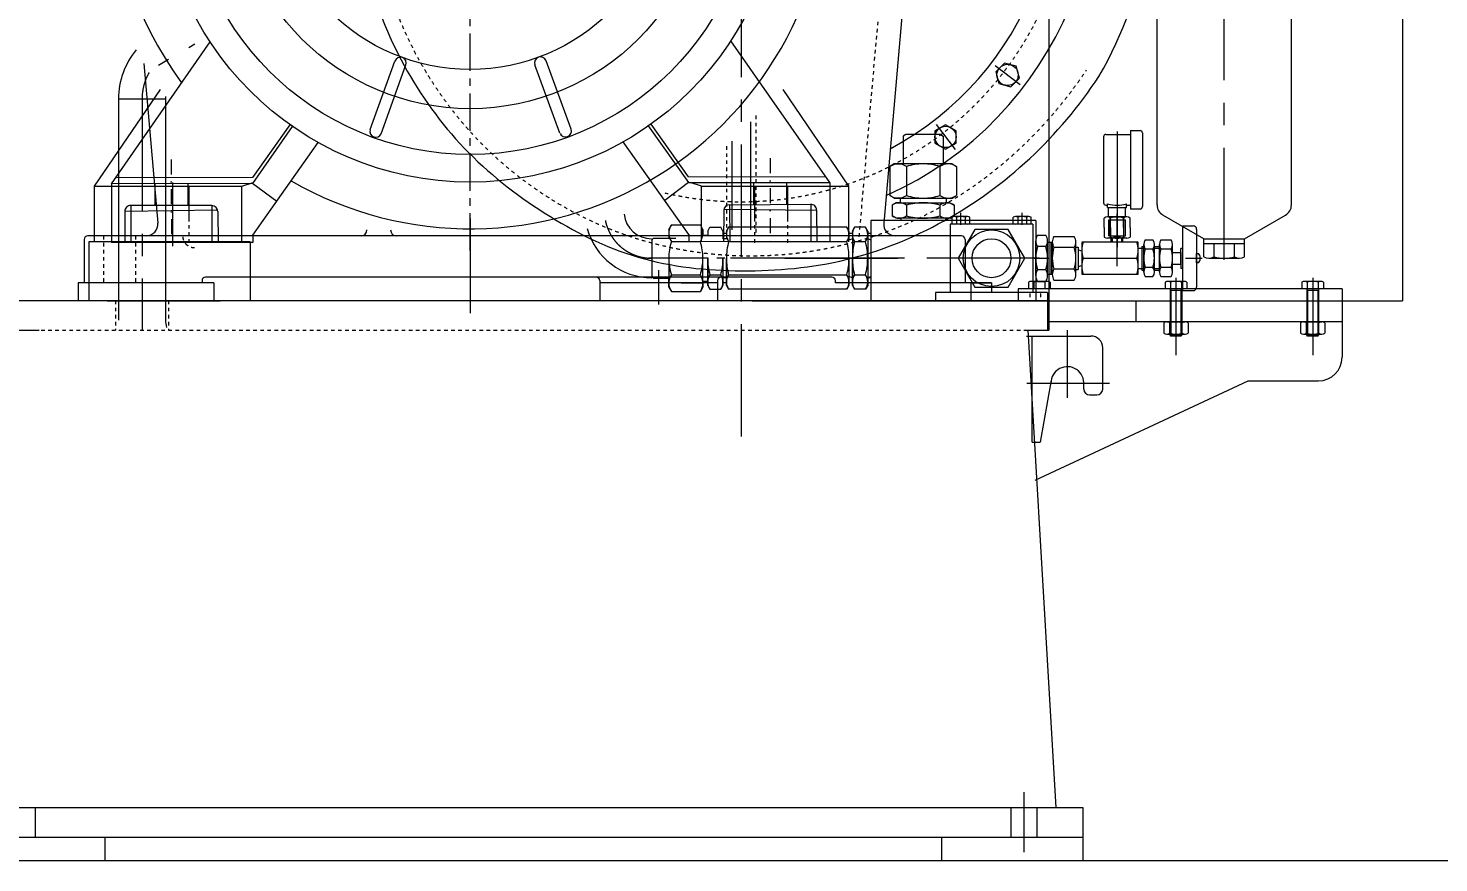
# Model space of a CAD drawing. Header units: millimetres. Extents: x 2 to 559190, y 2 to 426051.
# Drawn here: x 94383 to 124788, y 313478 to 331460 of the extents above; entities that cross this region are included whole.
import ezdxf

# ---------------------------------------------------------------- set-up
doc = ezdxf.new("R2010")
doc.units = ezdxf.units.MM
doc.header["$LTSCALE"] = 25.4
for name, pattern in [('CENTER', [50.8, 31.75, -6.35, 6.35, -6.35]), ('DASHDOT', [25.4, 12.7, -6.35, 0, -6.35]), ('EB_DASH', [6, 3, -3]), ('EB_DASHDOTDOT', [45, 30, -3, 3, -3, 3, -3])]:
    doc.linetypes.add(name, pattern=pattern)
doc.layers.get('Defpoints').update_dxf_attribs({"lineweight": 5})
for name, color, linetype, lineweight in [('CAXA0', 7, 'Continuous', 5), ('CAXA1', 5, 'CENTER', 5), ('CAXA2', 6, 'EB_DASH', 5)]:
    doc.layers.add(name, color=color, linetype=linetype, lineweight=lineweight)
doc.styles.add('Roman', font='arial.ttf')
doc.styles.get("Standard").update_dxf_attribs({"font": 'arial.ttf'})
doc.dimstyles.new('ISO-25', dxfattribs={"dimscale": 30, "dimtxt": 38.1, "dimasz": 38.1, "dimexe": 50.8, "dimexo": 50.8, "dimgap": 15.875, "dimtad": 1, "dimtih": 1, "dimtoh": 1, "dimdec": 1, "dimlfac": 0.03937, "dimdsep": 46, "dimtxsty": 'Standard', "dimcen": 63.5, "dimclrd": 7, "dimclre": 7, "dimclrt": 7, "dimadec": 0, "dimazin": 0, "dimtfac": 1, "dimtdec": 1, "dimtmove": 0, "dimatfit": 3, "dimfxl": 25.4, "dimlwd": 5, "dimlwe": 5, "dimarcsym": 0})

# ---------------------------------------------------------------- blocks, each defined once
blk = doc.blocks.new('*D26')
at = {"color": 7, "linetype": 'Continuous', "lineweight": 5, "transparency": 16777216}
for p, q in [((125028, 381363), (152340, 381363)), ((150816, 380220), (150816, 349377)), ((150816, 314667), (150816, 344145)), ((145924, 313524), (152340, 313524))]:
    blk.add_line(p, q, dxfattribs=at)
at = {"color": 7, "transparency": 16777216}
for points in [[(150626, 380220), (151007, 380220), (150816, 381363)], [(150626, 314667), (151007, 314667), (150816, 313524)]]:
    blk.add_solid(points, dxfattribs=at)
at = {"layer": 'Defpoints', "color": 0, "transparency": 16777216}
for p in [(123504, 381363), (150816, 381363), (144400, 313524)]:
    blk.add_point(p, dxfattribs=at)
at = {"color": 7, "lineweight": 5, "transparency": 16777216, "insert": (150816, 346761), "char_height": 4191, "attachment_point": 5, "style": 'Roman'}
blk.add_mtext('2671', dxfattribs=at)
blk = doc.blocks.new('*D19')
at = {"color": 7, "linetype": 'Continuous', "lineweight": 5, "transparency": 16777216}
for p, q in [((83080, 312000), (83080, 295430)), ((136420, 312000), (136420, 295430)), ((84223, 296954), (135277, 296954))]:
    blk.add_line(p, q, dxfattribs=at)
at = {"color": 7, "transparency": 16777216}
for points in [[(84223, 297144), (84223, 296763), (83080, 296954)], [(135277, 297144), (135277, 296763), (136420, 296954)]]:
    blk.add_solid(points, dxfattribs=at)
at = {"layer": 'Defpoints', "color": 0, "transparency": 16777216}
for p in [(83080, 313524), (136420, 313524), (136420, 296954)]:
    blk.add_point(p, dxfattribs=at)
at = {"color": 7, "lineweight": 5, "transparency": 16777216, "insert": (109750, 299570), "char_height": 4191, "attachment_point": 5, "style": 'Roman'}
blk.add_mtext('2100', dxfattribs=at)

msp = doc.modelspace()

# ---------------------------------------------------------------- linework, layer by layer
at = {"color": 7, "lineweight": 5}
for p, q in [((96177.24, 328105.64), (98303.04, 331165.77)), ((111663.27, 328134.72), (109525.99, 331186.84)), ((97408.36, 330785.28), (97188.39, 330658.28)), ((101753.5, 329279.97), (102286.34, 330752.93)), ((101990.12, 329187.82), (102525.65, 330667.83)), ((105844.39, 329200.88), (105305.77, 330671.73)), ((106084.88, 329282.38), (105543.8, 330760.37)), ((99221.25, 328116.53), (100081.05, 329342.49)), ((99221.89, 328243.53), (100027.29, 329380.22)), ((108619.24, 328134.17), (107754.84, 329356.9)), ((108618.13, 328261.17), (107808.46, 329394.83)), ((99223.49, 326998.93), (100629.5, 328999.58)), ((108621.2, 327016.58), (107207.68, 329011.93)), ((99222.34, 328116.53), (96177.24, 328105.64)), ((96177.24, 328105.64), (96179.9, 326843.58)), ((99221.89, 328243.53), (96265.68, 328232.96)), ((97115.28, 328114.38), (97115.34, 327639.01)), ((97825.4, 328115.11), (97826.64, 327637.97)), ((99222.34, 328116.53), (99739.47, 327733.13)), ((108618.15, 328134.17), (108102.46, 327748.83)), ((108618.13, 328261.17), (111574.35, 328261.7)), ((108618.15, 328134.17), (111663.27, 328134.72)), ((110015.09, 328137.99), (110015.64, 327660.85)), ((110725.21, 328139.94), (110726.93, 327664.57)), ((111663.27, 328134.72), (111665.35, 326872.65)), ((98465.67, 327539.84), (96466.2, 327512.78)), ((96466.2, 327512.78), (96466.2, 326843.86)), ((98342.36, 327637.21), (96593.39, 327639.78)), ((96593.39, 327639.78), (96593.39, 326843.98)), ((98342.36, 327637.21), (98341.2, 326845.68)), ((98469.17, 327511.5), (98475.92, 326845.81)), ((109373.59, 327531.97), (109369.34, 326866.26)), ((109376.98, 327560.33), (111376.54, 327540.77)), ((109499.92, 327658.16), (111248.88, 327667.3)), ((109499.92, 327658.16), (109504.06, 326866.64)), ((111248.88, 327667.3), (111251.86, 326871.5)), ((111376.54, 327540.77), (111379.05, 326871.86)), ((99223.49, 326998.93), (99223.64, 326846.53)), ((108621.2, 327016.58), (108621.62, 326864.18)), ((108621.62, 326864.18), (111665.35, 326872.65)), ((99223.64, 326846.53), (96179.9, 326843.58)), ((96033.61, 314032.47), (96033.61, 313524.41)), ((114067.61, 314032.47), (114067.61, 313524.33)), ((117115.61, 314032.47), (117115.61, 313524.33))]:
    msp.add_line(p, q, dxfattribs=at)
at = {"color": 7, "linetype": 'DASHDOT', "lineweight": 5}
for p, q in [((97461.96, 328634.36), (97471.04, 326844.92)), ((110376.57, 328658.6), (110374.21, 326869.15))]:
    msp.add_line(p, q, dxfattribs=at)
at = {"color": 7, "lineweight": 5}
for centre, radius in [((103907.61, 334852.63), 6708.52), ((103907.61, 334852.63), 6115), ((103907.61, 334852.63), 5126.52), ((103907.6, 334860.23), 4287.11)]:
    msp.add_circle(centre, radius, dxfattribs=at)
for centre, radius, start, end in [((103907.6, 334860.23), 7721.6, 68.524524, 216.36046), ((103907.6, 334860.23), 7721.6, 240.011552, 64.225427), ((102405.68, 330709.49), 127, 340, 160), ((105425.11, 330715.17), 127, 20, 200), ((101872.87, 329236.63), 127, 162.81785, 337.400947), ((105963.69, 329244.4), 127, 202.81785, 17.400947), ((96593.2, 327512.78), 127, 89.915813, 180), ((98342.17, 327510.21), 127, 0.581041, 89.915813), ((109500.59, 327531.16), 127, 90.299347, 179.634118), ((111249.54, 327540.3), 127, 0.215159, 90.299347)]:
    msp.add_arc(centre, radius, start, end, dxfattribs=at)
at = {"layer": 'CAXA0', "color": 7, "linetype": 'Continuous', "lineweight": 5}
for p, q in [((116385.36, 335749.46), (116385.36, 325589.46)), ((124005.36, 335749.46), (124005.36, 325589.46)), ((113422.57, 334109.63), (112823.54, 327262.67)), ((118715.69, 327651.2), (118715.69, 331913.89)), ((121611.33, 327651.2), (121611.33, 331913.89)), ((97841.71, 331045.97), (97973.7, 331122.17)), ((96875.65, 330697.72), (97176.18, 327262.67)), ((115424.64, 330708.71), (115237.99, 330522.06)), ((115237.99, 330522.06), (115306.31, 330267.09)), ((115679.61, 330640.39), (115424.64, 330708.71)), ((115747.93, 330385.42), (115679.61, 330640.39)), ((115306.31, 330267.09), (115561.28, 330198.77)), ((115561.28, 330198.77), (115747.93, 330385.42)), ((95814.85, 328057.82), (97232.77, 330141.17)), ((96327.66, 329935.46), (97088.42, 329935.46)), ((96327.66, 329935.46), (96327.66, 325171.82)), ((96327.66, 329935.46), (97342.42, 329935.46)), ((97342.42, 329935.46), (97342.42, 325176.47)), ((112070.85, 328057.82), (110652.94, 330141.17)), ((109952.87, 329446.02), (109952.87, 327113.53)), ((114156.7, 329381.45), (113928.1, 329249.46)), ((114385.3, 329249.46), (114156.7, 329381.45)), ((109546.47, 329023.96), (109546.47, 327113.53)), ((113301.49, 329171.03), (113242.19, 329136.79)), ((113242.19, 329136.79), (113242.19, 328536.03)), ((114046.5, 329171.03), (113301.49, 329171.03)), ((113928.1, 329249.46), (113928.1, 328985.5)), ((114046.5, 329171.03), (114105.79, 329136.79)), ((114105.79, 329136.79), (114105.79, 328536.03)), ((114385.3, 328985.5), (114385.3, 329249.46)), ((117561.59, 329120.3), (117561.59, 327697.9)), ((117612.39, 329171.1), (118145.79, 329171.1)), ((118145.79, 329253.65), (118145.79, 327564.55)), ((118145.79, 329253.65), (118348.99, 329253.65)), ((118399.79, 329202.85), (118399.79, 327615.35)), ((113928.1, 328985.5), (114156.7, 328853.52)), ((114156.7, 328853.52), (114385.3, 328985.5)), ((113051.48, 328536.03), (112955.17, 328480.42)), ((112955.17, 328480.42), (112955.17, 327855.03)), ((114296.51, 328536.03), (113051.48, 328536.03)), ((113051.48, 328536.03), (113242.19, 328536.03)), ((113314.58, 328480.42), (113314.58, 327855.03)), ((114033.67, 328480.42), (114033.67, 327855.03)), ((114296.51, 328536.03), (114392.81, 328480.42)), ((114392.81, 328480.42), (114392.81, 327855.03)), ((98989.85, 328057.82), (99233.69, 328137.05)), ((108895.85, 328057.82), (108652.01, 328137.05)), ((95814.85, 326859.27), (95814.85, 328057.82)), ((95814.85, 328057.82), (98989.85, 328057.82)), ((98989.85, 326859.27), (98989.85, 328057.82)), ((108895.85, 326859.27), (108895.85, 328057.82)), ((108895.85, 328057.82), (112070.85, 328057.82)), ((112070.85, 326859.27), (112070.85, 328057.82)), ((113051.48, 327799.43), (112955.17, 327855.03)), ((113051.48, 327799.43), (114296.51, 327799.43)), ((113178.69, 327799.43), (113051.48, 327799.43)), ((113178.69, 327799.43), (113178.69, 327697.83)), ((114169.29, 327799.43), (114169.29, 327697.83)), ((114296.51, 327799.43), (114392.81, 327855.03)), ((113089.79, 327697.83), (113005.97, 327649.43)), ((113005.97, 327649.43), (113005.97, 327416.02)), ((113089.79, 327697.83), (114258.19, 327697.83)), ((113178.69, 327697.83), (113089.79, 327697.83)), ((113314.58, 327649.43), (113314.58, 327416.02)), ((114033.67, 327649.43), (114033.67, 327416.02)), ((114258.19, 327697.83), (114342.01, 327649.43)), ((114342.01, 327649.43), (114342.01, 327416.02)), ((117612.39, 327647.1), (117650.49, 327647.1)), ((117650.49, 327596.3), (117650.49, 327674.69)), ((117650.49, 327596.3), (118056.89, 327596.3)), ((117669.54, 327584.87), (117669.54, 327596.3)), ((117669.54, 327393.1), (117669.54, 327584.87)), ((118037.84, 327584.87), (118037.84, 327596.3)), ((118037.84, 327393.1), (118037.84, 327584.87)), ((118056.89, 327596.3), (118056.89, 327674.69)), ((118056.89, 327647.1), (118145.79, 327647.1)), ((118348.99, 327564.55), (118145.79, 327564.55)), ((108190.33, 327126.57), (108245.93, 327222.87)), ((108245.93, 327222.87), (108871.33, 327222.87)), ((108926.93, 327126.57), (108871.33, 327222.87)), ((109028.53, 327088.25), (109076.92, 327172.07)), ((109076.92, 327172.07), (109310.34, 327172.07)), ((109358.73, 327088.25), (109310.34, 327172.07)), ((109432.39, 327088.25), (109480.78, 327172.07)), ((112026.31, 327172.26), (109480.78, 327172.26)), ((112026.31, 327172.26), (110571.49, 327172.26)), ((112074.7, 327088.44), (112026.31, 327172.26)), ((112147.65, 327088.25), (112196.04, 327172.26)), ((112430.56, 327172.26), (112196.04, 327172.26)), ((112429.46, 327172.26), (112196.04, 327172.26)), ((112477.85, 327088.35), (112430.56, 327172.26)), ((112543.65, 327316.9), (112543.65, 325589.46)), ((116099.84, 327316.9), (112543.65, 327316.9)), ((113089.79, 327367.7), (113005.97, 327416.09)), ((114258.19, 327367.7), (113089.79, 327367.7)), ((113191.48, 327369.51), (113191.48, 327316.9)), ((114156.68, 327369.52), (114156.68, 327316.9)), ((114258.19, 327367.7), (114342.01, 327416.09)), ((114258.3, 327240.55), (114258.3, 325767.35)), ((116036.3, 327240.55), (114258.3, 327240.55)), ((114296.26, 327255.84), (114296.26, 327387.83)), ((114629.88, 327403.11), (114343.92, 327403.11)), ((114629.88, 327240.55), (114343.92, 327240.55)), ((114391.58, 327387.83), (114391.58, 327255.84)), ((114582.22, 327387.83), (114582.22, 327255.84)), ((114677.54, 327255.84), (114677.54, 327387.83)), ((115617.06, 327255.84), (115617.06, 327387.83)), ((115950.68, 327403.11), (115664.72, 327403.11)), ((115950.68, 327240.55), (115664.72, 327240.55)), ((115712.38, 327387.83), (115712.38, 327255.84)), ((115903.02, 327387.83), (115903.02, 327255.84)), ((115998.34, 327255.84), (115998.34, 327387.83)), ((116036.3, 327240.55), (116036.3, 325767.35)), ((116101.09, 327316.9), (116101.09, 325589.46)), ((117575.06, 327164.5), (117575.06, 327367.7)), ((118062.66, 327393.1), (117644.71, 327393.1)), ((117669.54, 327393.1), (118037.84, 327393.1)), ((117675.89, 327329.6), (118031.49, 327329.6)), ((117675.89, 326986.7), (117675.89, 327329.6)), ((117707.64, 327329.6), (117707.64, 327393.1)), ((117707.64, 326986.7), (117707.64, 327329.6)), ((117714.37, 327164.5), (117714.37, 327367.7)), ((117993, 327164.5), (117993, 327367.7)), ((117999.74, 327329.6), (117999.74, 327393.1)), ((117999.74, 326986.7), (117999.74, 327329.6)), ((118031.49, 326986.7), (118031.49, 327329.6)), ((118132.31, 327164.5), (118132.31, 327367.7)), ((119723.59, 326922.66), (118842.73, 327431.23)), ((119263.39, 327202.6), (119263.39, 326504.1)), ((119263.39, 327202.6), (119491.99, 327202.6)), ((120603.47, 326922.66), (121484.33, 327431.23)), ((95589.21, 326910.33), (95589.21, 325970.53)), ((114499.43, 326986.53), (95665.41, 326986.53)), ((107822.03, 326876.56), (107856.26, 326935.85)), ((107822.03, 326923.14), (107822.03, 326085.04)), ((107856.26, 326935.85), (108342.73, 326935.85)), ((108190.33, 327126.57), (108190.33, 326935.85)), ((108245.93, 326863.65), (108871.33, 326863.65)), ((108342.73, 326994.27), (108520.53, 326994.27)), ((108888.83, 327037.45), (108888.83, 326999.35)), ((108888.83, 326999.35), (109028.53, 326999.35)), ((108926.93, 327126.57), (108926.93, 326999.35)), ((109028.53, 327088.25), (109028.53, 326999.35)), ((109358.73, 327088.25), (109358.73, 326923.15)), ((109432.39, 327037.55), (109358.73, 327037.55)), ((109432.39, 326923.25), (109358.73, 326923.25)), ((109432.39, 327088.25), (109432.39, 326923.25)), ((109480.78, 326863.65), (112026.31, 326863.65)), ((112147.65, 327037.55), (112073.99, 327037.55)), ((112074.7, 327088.44), (112074.7, 326895.75)), ((112147.65, 326923.25), (112074.7, 326895.75)), ((112147.65, 327088.25), (112147.65, 326923.25)), ((112147.65, 327088.25), (112147.65, 326923.25)), ((112149.44, 326986.53), (112147.65, 325919.85)), ((112196.04, 326863.29), (112429.46, 326863.29)), ((112477.85, 327088.35), (112477.85, 326923.25)), ((112477.85, 326923.25), (112477.85, 327088.25)), ((112551.51, 327037.55), (112477.85, 327037.55)), ((112477.85, 326986.53), (112477.85, 325919.85)), ((112551.51, 326895.75), (112477.85, 326923.25)), ((114787.93, 327126.61), (114428.52, 326504.1)), ((114575.63, 326910.33), (114575.63, 325970.53)), ((115506.75, 327126.61), (114787.93, 327126.61)), ((115866.16, 326504.1), (115506.75, 327126.61)), ((116101.09, 326130.15), (116101.09, 326878.05)), ((116139.02, 327002.7), (116317.15, 327002.7)), ((116355.09, 326130.15), (116355.09, 326878.05)), ((116493.71, 326973.37), (116927.66, 326973.37)), ((117575.06, 327164.5), (117575.06, 326961.3)), ((118062.66, 326935.9), (117644.71, 326935.9)), ((117675.89, 326986.7), (118031.49, 326986.7)), ((117714.37, 327164.5), (117714.37, 326961.3)), ((117726.69, 326847), (117726.69, 326935.9)), ((117752.09, 326847), (117752.09, 326935.9)), ((117790.19, 326961.3), (117790.19, 326986.7)), ((117790.19, 326961.3), (117917.19, 326961.3)), ((117917.19, 326961.3), (117917.19, 326986.7)), ((117955.29, 326847), (117955.29, 326935.9)), ((117980.69, 326847), (117980.69, 326935.9)), ((117993, 327164.5), (117993, 326961.3)), ((118132.31, 327164.5), (118132.31, 326961.3)), ((118457.38, 326900.04), (118627.59, 326900.04)), ((118797.28, 326900.04), (119018.29, 326900.04)), ((119568.19, 327126.4), (119568.19, 325881.8)), ((119723.59, 326536), (119723.59, 326922.66)), ((119723.59, 326922.66), (120603.47, 326922.66)), ((120603.47, 326536), (120603.47, 326922.66)), ((99170.3, 326859.27), (95687.85, 326859.27)), ((95687.85, 326859.27), (95687.85, 325589.47)), ((99170.3, 326859.27), (99170.3, 325589.46)), ((116317.15, 326753.4), (116139.02, 326753.4)), ((116355.09, 326847), (116456.69, 326847)), ((116431.29, 326161.2), (116431.29, 326847)), ((116431.29, 326821.6), (116456.69, 326821.6)), ((116456.69, 326856.05), (116456.69, 326504.1)), ((116927.66, 326738.73), (116493.71, 326738.73)), ((116964.69, 326152.15), (116964.69, 326856.05)), ((116964.69, 326745.4), (117015.49, 326745.4)), ((117015.49, 326745.4), (117015.49, 326262.8)), ((117015.49, 326681.9), (117091.69, 326660.31)), ((118310.89, 326847), (117091.69, 326847)), ((117091.69, 326841.9), (117091.69, 326161.2)), ((118310.89, 326161.2), (118310.89, 326847)), ((118310.89, 326722.54), (118387.09, 326722.54)), ((118387.09, 326758.1), (118428.18, 326758.1)), ((118387.09, 326758.1), (118387.09, 326250.1)), ((118387.09, 326722.54), (118428.18, 326722.54)), ((118428.18, 326207.14), (118428.18, 326801.06)), ((118627.59, 326702.07), (118457.38, 326702.07)), ((118656.78, 326207.14), (118656.78, 326801.06)), ((118656.78, 326758.1), (118768.09, 326758.1)), ((118656.78, 326722.54), (118768.09, 326722.54)), ((118768.09, 326207.14), (118768.09, 326801.06)), ((119018.29, 326702.07), (118797.28, 326702.07)), ((119047.49, 326207.14), (119047.49, 326801.06)), ((119047.49, 326631.1), (119225.29, 326631.1)), ((119225.29, 326377.1), (119225.29, 326713.22)), ((119263.39, 326713.22), (119225.29, 326713.22)), ((119225.29, 326631.1), (119225.29, 326281.42)), ((119568.19, 326402.5), (119568.19, 326605.7)), ((119568.19, 326605.7), (119611.26, 326605.7)), ((119723.59, 326821.06), (120603.47, 326821.06)), ((119943.48, 326536), (119943.48, 326821.06)), ((120383.5, 326536), (120383.5, 326821.06)), ((108190.33, 326504.05), (108190.33, 325881.54)), ((108926.93, 325881.54), (108926.93, 326504.05)), ((109028.53, 326504.15), (109028.53, 325919.85)), ((109028.53, 325919.85), (109028.53, 326504.05)), ((109358.73, 326504.05), (109358.73, 325919.85)), ((109432.39, 326504.15), (109432.39, 325970.75)), ((109432.39, 326504.15), (109432.39, 325919.85)), ((109432.39, 325919.85), (109432.39, 326504.05)), ((112074.7, 326504.15), (112074.7, 325919.85)), ((112074.7, 326504.05), (112074.7, 325919.85)), ((112147.65, 326504.15), (112147.65, 325919.85)), ((112147.65, 325919.85), (112147.65, 326504.05)), ((112477.85, 326504.15), (112477.85, 325919.85)), ((114428.52, 326504.1), (114787.93, 325881.58)), ((115506.75, 325881.58), (115866.16, 326504.1)), ((116317.15, 326254.8), (116139.02, 326254.8)), ((116456.69, 326152.15), (116456.69, 326504.1)), ((116927.66, 326269.46), (116493.71, 326269.46)), ((116964.69, 326262.8), (117015.49, 326262.8)), ((117015.49, 326326.3), (117091.91, 326347.89)), ((117121.58, 326504.1), (118281.69, 326504.1)), ((118310.89, 326285.66), (118387.09, 326285.66)), ((118387.09, 326285.66), (118428.18, 326285.66)), ((118627.59, 326306.12), (118457.38, 326306.12)), ((118656.78, 326285.66), (118768.09, 326285.66)), ((119018.29, 326306.12), (118797.28, 326306.12)), ((119047.49, 326377.1), (119225.29, 326377.1)), ((119263.39, 326281.42), (119225.29, 326281.42)), ((119263.39, 326504.1), (119263.39, 325805.6)), ((119611.77, 326402.5), (119568.19, 326402.5)), ((119619.77, 326409.6), (119576.19, 326409.6)), ((119637.02, 326514.26), (119637.02, 326493.94)), ((119646.93, 326514.26), (119637.02, 326514.26)), ((119646.93, 326493.94), (119637.02, 326493.94)), ((119833.57, 326503.56), (120493.48, 326503.56)), ((97303.59, 325970.55), (95462.21, 325970.55)), ((95462.21, 325970.55), (95462.21, 325589.46)), ((95741.3, 325970.46), (95462.21, 325970.46)), ((97303.71, 325970.53), (95589.21, 325970.53)), ((98383.21, 325970.53), (95970.21, 325970.53)), ((98129.21, 326021.33), (98129.21, 325970.53)), ((111705.63, 326097.53), (98205.41, 326097.53)), ((98383.21, 325970.55), (98383.21, 325589.46)), ((106701.59, 326021.35), (106701.59, 325970.55)), ((106701.59, 325970.55), (106701.59, 325589.46)), ((109241.59, 325970.55), (106701.59, 325970.55)), ((108644.59, 325970.46), (106701.59, 325970.46)), ((106701.71, 326021.33), (106701.71, 325970.53)), ((109241.71, 325970.53), (106701.71, 325970.53)), ((109241.71, 325970.53), (106701.71, 325970.53)), ((107235.04, 325970.58), (106803.24, 325970.58)), ((107235.16, 325970.55), (106803.36, 325970.55)), ((107822.03, 326131.55), (107856.26, 326072.25)), ((107856.26, 326072.25), (108190.33, 326072.25)), ((108190.33, 325881.54), (108190.33, 326072.25)), ((108245.93, 326144.64), (108871.33, 326144.64)), ((108456.97, 325970.65), (108926.93, 325970.65)), ((108926.93, 326008.75), (109028.53, 326008.75)), ((108926.93, 326008.75), (108926.93, 325881.54)), ((109028.53, 326008.75), (109028.53, 325919.85)), ((109076.92, 326144.64), (109310.34, 326144.64)), ((109241.71, 326021.35), (109241.71, 325589.46)), ((109432.39, 325970.75), (109358.02, 325970.75)), ((109432.39, 326085.05), (109358.73, 326085.05)), ((109358.73, 325919.85), (109358.73, 326084.95)), ((109432.39, 326008.75), (109432.39, 325919.85)), ((109480.78, 326144.64), (112026.31, 326144.64)), ((111781.83, 325970.53), (111781.83, 326021.33)), ((114575.63, 325970.53), (111781.83, 325970.53)), ((114702.83, 325970.47), (112073.59, 325970.47)), ((112148.36, 325970.75), (112073.99, 325970.75)), ((112147.65, 326085.05), (112074.7, 326112.54)), ((112074.7, 325919.85), (112074.7, 326084.95)), ((112147.65, 326008.75), (112147.65, 325919.85)), ((112196.04, 326144.64), (112429.46, 326144.64)), ((114575.63, 325970.53), (112289.71, 325970.53)), ((112543.65, 325970.75), (112477.14, 325970.75)), ((112551.51, 326112.54), (112477.85, 326084.95)), ((112551.51, 326084.97), (112477.85, 326084.97)), ((112477.85, 325919.85), (112477.85, 326084.95)), ((112480.13, 326021.33), (112480.13, 325970.53)), ((115147.33, 325970.55), (113242.09, 325970.55)), ((114702.83, 325970.55), (114702.83, 325589.46)), ((114715.17, 325970.46), (115147.33, 325970.46)), ((115147.33, 325970.46), (115147.33, 325767.35)), ((115942.18, 325987.61), (115942.18, 325843.56)), ((116352.79, 326006.12), (116000.84, 326006.12)), ((116059.5, 325987.61), (116059.5, 325843.56)), ((116139.02, 326005.5), (116317.15, 326005.5)), ((116294.13, 325987.61), (116294.13, 325843.56)), ((116355.09, 326161.2), (116456.69, 326161.2)), ((116411.45, 325987.61), (116411.45, 325843.56)), ((116431.29, 326186.6), (116456.69, 326186.6)), ((116493.71, 326034.83), (116927.66, 326034.83)), ((117091.69, 326161.2), (118310.89, 326161.2)), ((118387.09, 326250.1), (118428.18, 326250.1)), ((118457.38, 326108.15), (118627.59, 326108.15)), ((118656.78, 326250.1), (118768.09, 326250.1)), ((118797.28, 326108.15), (119018.29, 326108.15)), ((118888.58, 325987.61), (118888.58, 325843.56)), ((119299.19, 326006.12), (118947.24, 326006.12)), ((119005.9, 325987.61), (119005.9, 325843.56)), ((119240.53, 325987.61), (119240.53, 325843.56)), ((119357.85, 325987.61), (119357.85, 325843.56)), ((121835.04, 325987.61), (121835.04, 325843.56)), ((122245.65, 326006.12), (121893.7, 326006.12)), ((121952.36, 325987.61), (121952.36, 325843.56)), ((122186.99, 325987.61), (122186.99, 325843.56)), ((122304.31, 325987.61), (122304.31, 325843.56)), ((108190.33, 325881.54), (108245.93, 325785.23)), ((108245.93, 325785.23), (108871.33, 325785.23)), ((108926.93, 325881.54), (108871.33, 325785.23)), ((109028.53, 325919.85), (109076.92, 325836.03)), ((109076.92, 325836.03), (109310.34, 325836.03)), ((109358.73, 325919.85), (109310.34, 325836.03)), ((109432.39, 325919.85), (109480.78, 325836.03)), ((112026.31, 325836.03), (109480.78, 325836.03)), ((112074.7, 325919.85), (112026.31, 325836.03)), ((112147.65, 325919.85), (112196.04, 325836.03)), ((112429.46, 325836.03), (112196.04, 325836.03)), ((112477.85, 325919.85), (112429.46, 325836.03)), ((113940.8, 325767.35), (113940.8, 325589.53)), ((116353.8, 325767.35), (113940.8, 325767.35)), ((114787.93, 325881.58), (115506.75, 325881.58)), ((115719.68, 325843.56), (115719.68, 325767.36)), ((122704.68, 325843.56), (115719.68, 325843.56)), ((115719.68, 325767.36), (115719.68, 325589.46)), ((116411.45, 325843.56), (115942.18, 325843.56)), ((116303.81, 325843.56), (116049.81, 325843.56)), ((116353.8, 325767.35), (116353.8, 325589.53)), ((119357.85, 325843.56), (118888.58, 325843.56)), ((119250.21, 325843.56), (118996.21, 325843.56)), ((118996.21, 325843.56), (119015.26, 325805.46)), ((118996.21, 325843.56), (118996.21, 324846.61)), ((119250.21, 325805.46), (118996.21, 325805.46)), ((119015.26, 325805.46), (119015.26, 324827.56)), ((119250.21, 325843.56), (119231.16, 325805.46)), ((119231.16, 325805.46), (119231.16, 324827.56)), ((119250.21, 325843.56), (119250.21, 324846.61)), ((119263.39, 325805.6), (119491.99, 325805.6)), ((122304.31, 325843.56), (121835.04, 325843.56)), ((122196.68, 325843.56), (121942.68, 325843.56)), ((121942.68, 325843.56), (121961.73, 325805.46)), ((121942.68, 325843.56), (121942.68, 324846.61)), ((122196.68, 325805.46), (121942.68, 325805.46)), ((121961.73, 325805.46), (121961.73, 324827.56)), ((122196.68, 325843.56), (122177.63, 325805.46)), ((122177.63, 325805.46), (122177.63, 324827.56)), ((122196.68, 325843.56), (122196.68, 324846.61)), ((122704.68, 325843.56), (122704.68, 324370.48)), ((115591.49, 325589.47), (93779.36, 325589.47)), ((116353.49, 325589.46), (94509.4, 325589.46)), ((96084.25, 325589.46), (98522.65, 325589.46)), ((109990.9, 325589.46), (124005.36, 325589.46)), ((116353.4, 325589.46), (116353.4, 324954.46)), ((116353.5, 325589.68), (116353.5, 324954.71)), ((116353.5, 325589.46), (121674.9, 325589.46)), ((116385.36, 325589.47), (116385.36, 324954.47)), ((118259.52, 325589.46), (118259.52, 325132.36)), ((122704.68, 325132.36), (116354.78, 325132.36)), ((118859.25, 325112.77), (118859.25, 324887.54)), ((118925.24, 325132.23), (119321.19, 325132.23)), ((118991.23, 324887.54), (118991.23, 325112.77)), ((119255.2, 324887.54), (119255.2, 325112.77)), ((119387.18, 325112.77), (119387.18, 324887.54)), ((121805.71, 325112.19), (121805.71, 324886.96)), ((121871.7, 325131.66), (122267.65, 325131.66)), ((121937.69, 324886.96), (121937.69, 325112.19)), ((122201.66, 324886.96), (122201.66, 325112.19)), ((122333.64, 325112.19), (122333.64, 324886.96)), ((93779.36, 324954.46), (94615.73, 324954.46)), ((115898.12, 324954.47), (116353.4, 324954.47)), ((115898.13, 324954.71), (116385.36, 324954.57)), ((115898.13, 324954.68), (116353.41, 324954.68)), ((115899.28, 324827.71), (116354.56, 324827.71)), ((115899.32, 324827.54), (116354.59, 324827.54)), ((115899.38, 324827.75), (116354.78, 324827.75)), ((115899.38, 324827.72), (116354.65, 324827.72)), ((115899.41, 324827.55), (116354.68, 324827.55)), ((115929.99, 324954.47), (116532.38, 314667.47)), ((116019.68, 322541.54), (116019.68, 324827.54)), ((116019.68, 324827.54), (117289.68, 324827.54)), ((118925.24, 324868.07), (119321.19, 324868.07)), ((119015.26, 324827.56), (118996.21, 324846.61)), ((119250.21, 324846.61), (118996.21, 324846.61)), ((119231.16, 324827.56), (119015.26, 324827.56)), ((119231.16, 324827.56), (119250.21, 324846.61)), ((121871.7, 324867.5), (122267.65, 324867.5)), ((121961.73, 324827.56), (121942.68, 324846.61)), ((122196.68, 324846.61), (121942.68, 324846.61)), ((122177.63, 324827.56), (121961.73, 324827.56)), ((122177.63, 324827.56), (122196.68, 324846.61)), ((117543.68, 323684.54), (117543.68, 324573.54)), ((116087.46, 321721.19), (120679.48, 323862.48)), ((116431.48, 323873.29), (116196.66, 322541.54)), ((117135.21, 323684.54), (117135.21, 323849.87)), ((120679.48, 323862.48), (122196.68, 323862.48)), ((117262.21, 323557.54), (117416.68, 323557.54)), ((116019.68, 322541.54), (116196.66, 322541.54)), ((92985.61, 314667.47), (116125.01, 314667.47)), ((94535.01, 314667.47), (94535.01, 314032.47)), ((115566.21, 314667.47), (115566.21, 314032.47)), ((116119.63, 314667.47), (117115.61, 314667.47)), ((116125.01, 314667.47), (116125.01, 314032.47)), ((117115.61, 314667.47), (117115.61, 314032.47)), ((92985.61, 314032.47), (117115.61, 314032.47)), ((80539.61, 313524.45), (144399.69, 313524.26))]:
    msp.add_line(p, q, dxfattribs=at)
for centre, radius in [((115492.96, 330453.74), 228.6), ((114156.7, 329117.48), 228.6), ((115147.28, 326504.1), 609.6), ((115147.28, 326504.1), 419.1)]:
    msp.add_circle(centre, radius, dxfattribs=at)
for centre, radius, start, end in [((109749.68, 334860.53), 7670.8, 294.04651, 107.610384), ((109756.58, 334853.37), 6794.5, 298.163751, 100.45607), ((109766.04, 334856.05), 8882.5, 330.028115, 350.421141), ((97979.44, 329935.46), 1651.78, 140.18674, 180), ((97979.44, 329935.46), 637.03, 175.480774, 180), ((117612.39, 329120.3), 50.8, 90, 180), ((118348.99, 329202.85), 50.8, 0, 90), ((113134.88, 328217.82), 318.21, 55.615753, 124.384247), ((113673.99, 327346.59), 1189.43, 90, 107.587954), ((113674.26, 327346.59), 1189.43, 72.412046, 90), ((114213.38, 328217.82), 318.21, 55.615753, 124.384247), ((113134.88, 328117.63), 318.21, 235.615753, 304.384247), ((113673.99, 328988.86), 1189.43, 252.412046, 270), ((113674.26, 328988.86), 1189.43, 270, 287.587954), ((114213.38, 328117.63), 318.21, 235.615753, 304.384247), ((113160.28, 327427.62), 270.2, 55.174817, 124.825183), ((113673.99, 326338.99), 1358.83, 90, 105.337174), ((113674.26, 326338.99), 1358.83, 74.662826, 90), ((114187.98, 327427.62), 270.2, 55.174817, 124.825183), ((117612.39, 327697.9), 50.8, 180, 270), ((117853.69, 328409.1), 762, 254.53399, 285.46601), ((118348.99, 327615.35), 50.8, 270, 0), ((118969.69, 327651.2), 254, 180, 240), ((121357.33, 327651.2), 254, 300, 360), ((96923.15, 327240.53), 254, 270, 5), ((107818.38, 327520.15), 596.9, 186.360884, 270), ((108508.54, 327043.35), 318.21, 145.615753, 214.384247), ((108608.72, 327043.35), 318.21, 325.615753, 34.384247), ((109702.59, 327017.95), 270.2, 145.174817, 214.825183), ((111804.5, 327017.95), 270.2, 325.174817, 34.825183), ((112417.85, 327017.6), 270.2, 145.174817, 214.825183), ((112207.65, 327017.6), 270.2, 325.174817, 34.825183), ((113076.57, 327240.53), 254, 175, 270), ((113160.28, 327637.9), 270.2, 235.174817, 304.825183), ((113673.99, 328726.53), 1358.83, 254.662826, 270), ((113674.26, 328726.53), 1358.83, 270, 285.337174), ((114187.98, 327637.9), 270.2, 235.174817, 304.825183), ((114343.92, 327321.18), 81.93, 54.42999, 125.57001), ((114343.92, 327322.49), 81.93, 234.42999, 305.57001), ((114486.9, 327098.31), 304.8, 71.776086, 108.223914), ((114486.9, 327545.35), 304.8, 251.776086, 288.223914), ((114629.88, 327321.18), 81.93, 54.42999, 125.57001), ((114629.88, 327322.49), 81.93, 234.42999, 305.57001), ((115664.72, 327321.18), 81.93, 54.42999, 125.57001), ((115664.72, 327322.49), 81.93, 234.42999, 305.57001), ((115807.7, 327098.31), 304.8, 71.776086, 108.223914), ((115807.7, 327545.35), 304.8, 251.776086, 288.223914), ((115950.68, 327321.18), 81.93, 54.42999, 125.57001), ((115950.68, 327322.49), 81.93, 234.42999, 305.57001), ((117644.71, 327284.88), 108.21, 49.932013, 130.067987), ((117853.69, 326998.34), 394.76, 69.334522, 110.665478), ((118062.66, 327284.88), 108.21, 49.932013, 130.067987), ((119491.99, 327126.4), 76.2, 0, 90), ((95665.41, 326910.33), 76.2, 90, 180), ((101558.21, 327113.53), 127, 270, 0), ((102320.21, 327113.53), 127, 180, 270), ((107818.38, 327520.15), 1435.1, 195.041907, 270.145685), ((109379.76, 326504.24), 1189.43, 162.412046, 180), ((107737.5, 326504.24), 1189.43, 0, 17.587954), ((110791.22, 326504.24), 1358.83, 164.662826, 180), ((110715.87, 326504.24), 1358.83, 0, 15.337174), ((113506.48, 326503.88), 1358.83, 164.662826, 180), ((111119.02, 326503.88), 1358.83, 0, 15.337174), ((114499.43, 326910.33), 76.2, 0, 90), ((116324.86, 326878.05), 223.77, 146.149101, 213.850899), ((116131.31, 326878.05), 223.77, 326.149101, 33.850899), ((116131.31, 326878.05), 223.77, 326.149101, 33.850899), ((116661.07, 326856.05), 204.38, 144.969964, 215.030036), ((116760.3, 326856.05), 204.38, 324.969964, 35.030036), ((117644.71, 327044.11), 108.21, 229.932013, 310.067987), ((117853.69, 327330.66), 394.76, 249.334522, 290.665478), ((118062.66, 327044.11), 108.21, 229.932013, 310.067987), ((118610.58, 326801.06), 182.4, 147.132768, 212.867232), ((118474.39, 326801.06), 182.4, 327.132768, 32.867232), ((118950.48, 326801.06), 182.4, 147.132768, 212.867232), ((118865.09, 326801.06), 182.4, 327.132768, 32.867232), ((116939.29, 326504.1), 838.2, 162.69712, 197.30288), ((115516.89, 326504.1), 838.2, 342.69712, 17.30288), ((117218.69, 326504.1), 762, 162.066067, 180), ((116202.69, 326504.1), 762, 0, 17.933933), ((117609.68, 326675.55), 518, 160.671438, 199.328562), ((117792.89, 326675.55), 518, 340.671438, 19.328562), ((119113.98, 326504.1), 685.8, 163.221345, 196.778655), ((117970.98, 326504.1), 685.8, 343.221345, 16.778655), ((119453.89, 326504.1), 685.8, 163.221345, 196.778655), ((118361.69, 326504.1), 685.8, 343.221345, 16.778655), ((119484.68, 326504.1), 162.31, 3.583322, 38.752304), ((109379.76, 326504.05), 1189.43, 180, 197.587954), ((107737.5, 326504.05), 1189.43, 342.412046, 0), ((110387.36, 326504.05), 1358.83, 180, 195.337174), ((107999.9, 326504.05), 1358.83, 344.662826, 0), ((110791.22, 326504.05), 1358.83, 180, 195.337174), ((110715.87, 326504.05), 1358.83, 344.662826, 0), ((113506.48, 326504.05), 1358.83, 180, 195.337174), ((111119.02, 326504.05), 1358.83, 344.662826, 0), ((116324.86, 326130.15), 223.77, 146.149101, 213.850899), ((116131.31, 326130.15), 223.77, 326.149101, 33.850899), ((117218.69, 326504.1), 762, 180, 197.933933), ((116661.07, 326152.15), 204.38, 144.969964, 215.030036), ((116202.69, 326504.1), 762, 342.066067, 0), ((116760.3, 326152.15), 204.38, 324.969964, 35.030036), ((117609.68, 326332.65), 518, 160.645699, 199.328562), ((117792.89, 326332.65), 518, 340.671438, 19.328562), ((118610.58, 326207.14), 182.4, 147.132768, 212.867232), ((118474.39, 326207.14), 182.4, 327.132768, 32.867232), ((118950.48, 326207.14), 182.4, 147.132768, 212.867232), ((118865.09, 326207.14), 182.4, 327.132768, 32.867232), ((119484.68, 326504.1), 162.56, 321.247696, 356.416678), ((119833.57, 326706.23), 202.67, 237.132768, 302.867232), ((120163.53, 327265.56), 762, 253.221345, 286.778655), ((120493.48, 326706.23), 202.67, 237.132768, 302.867232), ((98205.41, 326021.33), 76.2, 90, 180), ((106625.39, 326021.35), 76.2, 0, 90), ((106625.51, 326021.33), 76.2, 0, 90), ((108508.54, 325964.94), 318.21, 145.615753, 214.384247), ((108608.72, 325964.94), 318.21, 325.615753, 34.384247), ((109298.73, 325990.34), 270.2, 145.174817, 214.825183), ((109317.82, 326021.35), 76.2, 90, 180), ((109088.53, 325990.34), 270.2, 325.174817, 34.825183), ((109702.59, 325990.34), 270.2, 145.174817, 214.825183), ((111705.63, 326021.33), 76.2, 0, 90), ((111804.5, 325990.34), 270.2, 325.174817, 34.825183), ((112417.85, 325990.34), 270.2, 145.174817, 214.825183), ((112207.65, 325990.34), 270.2, 325.174817, 34.825183), ((116000.84, 325903.93), 102.19, 54.969964, 125.030036), ((116176.81, 325625.12), 381, 72.066067, 107.933933), ((116352.79, 325903.93), 102.19, 54.969964, 125.030036), ((118947.24, 325903.93), 102.19, 54.969964, 125.030036), ((119123.21, 325625.12), 381, 72.066067, 107.933933), ((119299.19, 325903.93), 102.19, 54.969964, 125.030036), ((121893.7, 325903.93), 102.19, 54.969964, 125.030036), ((122069.68, 325625.12), 381, 72.066067, 107.933933), ((122245.65, 325903.93), 102.19, 54.969964, 125.030036), ((119491.99, 325881.8), 76.2, 270, 0), ((97977.42, 325176.47), 635, 180, 195), ((118925.24, 325010.63), 121.6, 57.132768, 122.867232), ((119123.21, 324675.03), 457.2, 73.221345, 106.778655), ((119321.19, 325010.63), 121.6, 57.132768, 122.867232), ((121871.7, 325010.06), 121.6, 57.132768, 122.867232), ((122069.68, 324674.46), 457.2, 73.221345, 106.778655), ((122267.65, 325010.06), 121.6, 57.132768, 122.867232), ((117289.68, 324573.54), 254, 0, 90), ((118925.24, 324989.67), 121.6, 237.132768, 302.867232), ((119123.21, 325325.27), 457.2, 253.221345, 286.778655), ((119321.19, 324989.67), 121.6, 237.132768, 302.867232), ((121871.7, 324989.1), 121.6, 237.132768, 302.867232), ((122069.68, 325324.7), 457.2, 253.221345, 286.778655), ((122267.65, 324989.1), 121.6, 237.132768, 302.867232), ((116781.68, 323811.54), 355.6, 353.811565, 180), ((122196.68, 324370.48), 508, 270, 0), ((117262.21, 323684.54), 127, 180, 270), ((117416.68, 323684.54), 127, 270, 0)]:
    msp.add_arc(centre, radius, start, end, dxfattribs=at)
msp.add_open_spline([(104693.76, 341168.32), (104457.22, 340995.65), (103679.22, 340359.26), (102594.54, 338997.17), (101712.34, 337016.52), (101378.57, 334858.72), (101588.03, 332667.18), (102408.62, 330610.57), (103712.39, 328800.85), (105469.83, 327415.84), (107498.34, 326393.72), (109770.93, 326158.92), (112040.97, 326367.48), (114176.88, 327231.24), (116041.04, 328591.22), (117037.04, 329776.48), (117460.69, 330418.58)], degree=3, knots=[507.38567714, 507.38567714, 507.38567714, 507.38567714, 542.01528042, 626.1985795, 710.94289051, 796.25223372, 882.2000706, 968.69173109, 1055.70587108, 1143.30914363, 1231.83863141, 1320.82291377, 1410.10669904, 1499.844077, 1590.09119218, 1681.26431051, 1681.26431051, 1681.26431051, 1681.26431051], dxfattribs=at)
msp.add_point((112551.51, 326504.15), dxfattribs=at)
msp.add_point((112551.51, 326504.15), dxfattribs=at)
at = {"layer": 'CAXA1', "linetype": 'CENTER', "lineweight": 5}
msp.add_line((103907.6, 326668.48), (103907.6, 348569.93), dxfattribs=at)
at = {"layer": 'CAXA1', "linetype": 'CENTER', "lineweight": 5, "ltscale": 3}
for p, q in [((109756.62, 322665.81), (109756.62, 347054.65)), ((120163.49, 326466.8), (120163.49, 334863.27)), ((115227.01, 330657.81), (115764.95, 330245.04)), ((96836.44, 329935.46), (96836.44, 324954.46)), ((113952.63, 329383.43), (114365.41, 328845.49)), ((117853.69, 329234.9), (117853.69, 326803.41)), ((97491.25, 328134.02), (97491.25, 326762.42)), ((114486.9, 327225.27), (114486.9, 327479.31)), ((115807.7, 327225.27), (115807.7, 327479.31)), ((103907.59, 327361.94), (103907.59, 325323.47)), ((117853.69, 326332.65), (117853.69, 327461.46)), ((117853.69, 327431.2), (117853.69, 326745.4)), ((112907.11, 326504.15), (107754.88, 326504.15)), ((116174.4, 326504.1), (109229.25, 326504.1)), ((110690.02, 326503.97), (113036.03, 326503.97)), ((110779.01, 326503.97), (113125.02, 326503.97)), ((113204.05, 326504.15), (112551.51, 326504.15)), ((116062.82, 326504.1), (116393.35, 326504.1)), ((119326.89, 326504.1), (119685.03, 326504.1)), ((107971.61, 326245.28), (107971.61, 325504.03)), ((119123.21, 326082.32), (119123.21, 324751.36)), ((119123.21, 326075.77), (119123.21, 324415.92)), ((122069.61, 326075.77), (122069.61, 324415.92)), ((122069.68, 326082.32), (122069.68, 324751.36)), ((122069.68, 326075.86), (122069.68, 324416.01)), ((103907.45, 325589.67), (103907.45, 325323.44)), ((119123.21, 325151.7), (119123.21, 324791.87)), ((122069.68, 325151.12), (122069.68, 324791.3)), ((116781.68, 323493.68), (116781.68, 324953.64)), ((115905.38, 323811.54), (117689.73, 323811.54)), ((115845.61, 314998.14), (115845.61, 313704.63))]:
    msp.add_line(p, q, dxfattribs=at)
for centre, radius, start, end in [((97979.44, 329935.46), 1143, 149.932891, 180.000001), ((107818.38, 327520.15), 1016, 191.708891, 270.20578)]:
    msp.add_arc(centre, radius, start, end, dxfattribs=at)
at = {"layer": 'CAXA2', "color": 7, "linetype": 'EB_DASH', "lineweight": 5}
for p, q in [((112759.4, 332358.25), (112287.5, 326964.39)), ((110067.13, 329576.37), (110067.13, 326986.53)), ((109432.13, 328915.62), (109432.13, 326978.77)), ((96008.31, 326986.53), (96008.31, 325970.53)), ((96694.11, 326986.53), (96694.11, 325970.53)), ((115972.6, 325741.86), (115972.6, 325589.46)), ((116201.2, 325741.86), (116201.2, 325589.46)), ((96264.94, 325589.46), (96264.94, 324954.46)), ((97407.94, 325589.46), (97407.94, 324954.46)), ((94509.4, 324954.46), (115898.12, 324954.46))]:
    msp.add_line(p, q, dxfattribs=at)
at = {"layer": 'CAXA2', "color": 7, "linetype": 'EB_DASHDOTDOT', "lineweight": 5}
for p, q in [((97846.85, 328057.82), (97846.85, 326838.62)), ((110038.85, 328057.82), (110038.85, 326838.62)), ((110750.05, 328057.82), (110750.05, 326838.62))]:
    msp.add_line(p, q, dxfattribs=at)
at = {"layer": 'CAXA2', "color": 7, "linetype": 'EB_DASH', "lineweight": 5}
for centre, radius, start, end in [((109747.46, 334858.37), 7137.4, 256.674372, 103.288249), ((97965.25, 326986.53), 254, 185, 270)]:
    msp.add_arc(centre, radius, start, end, dxfattribs=at)
msp.add_open_spline([(104605.58, 340655.75), (104487.98, 340560.85), (103857.15, 340018), (102896.6, 338817.69), (102050.26, 336920.82), (101728.59, 334853.48), (101922.95, 332752.19), (102706.88, 330776.24), (103957.01, 329043.51), (105627.65, 327682.54), (107608.08, 326792.3), (109769.34, 326466.01), (111954.48, 326696.72), (114026.31, 327484.16), (115822.41, 328806.75), (116786.02, 329947.06), (117195.82, 330566.47)], degree=3, knots=[600.68216761, 600.68216761, 600.68216761, 600.68216761, 618.57186211, 699.19857544, 780.39627521, 862.16002635, 944.58019542, 1027.56541971, 1111.09979394, 1195.26803517, 1280.07519894, 1365.43323495, 1451.33535269, 1537.84516751, 1624.96780512, 1713.01116438, 1713.01116438, 1713.01116438, 1713.01116438], dxfattribs=at)

# ---------------------------------------------------------------- dimensions: what is measured, and where the dimension line sits
at = {"color": 7, "lineweight": 5}
dim = msp.add_linear_dim(base=(150816.38, 381363.36), p1=(144399.69, 313524.26), p2=(123504.15, 381363.36), angle=90, dimstyle='ISO-25', override={"dimscale": 30, "dimtxt": 139.7, "dimdec": 0, "dimpost": '\\X', "dimtxsty": 'Roman', "dimtmove": 1}, dxfattribs=at)
dim.commit()
dim.dimension.update_dxf_attribs({"geometry": '*D26', "text_midpoint": (150816.38, 346761.07), "dimtype": 160})
dim = msp.add_linear_dim(base=(136419.61, 296953.66), p1=(83079.61, 313524.44), p2=(136419.61, 313524.47), dimstyle='ISO-25', override={"dimscale": 30, "dimtxt": 139.7, "dimpost": '\\X', "dimtxsty": 'Roman', "dimtmove": 1}, dxfattribs=at)
dim.commit()
dim.dimension.update_dxf_attribs({"geometry": '*D19', "text_midpoint": (109749.61, 296953.66), "dimtype": 160})

doc.saveas('drawing.dxf')
